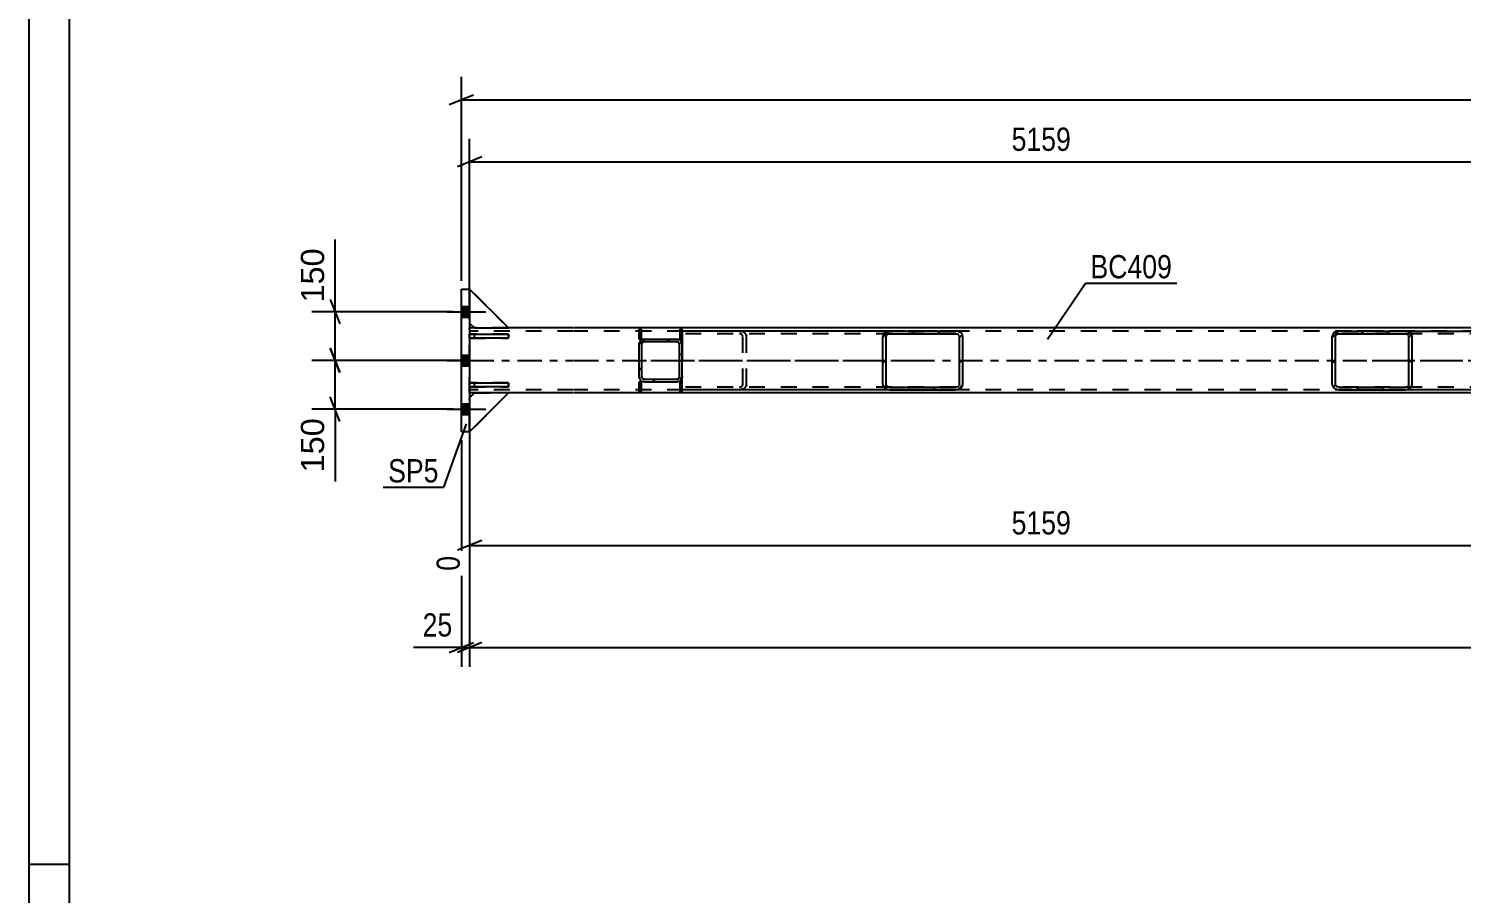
# Model space of a CAD drawing. Header units: millimetres. Extents: x -54 to 787, y -426 to 168.
# Drawn here: x -54.3 to 122.2, y -280.5 to -174 of the extents above; entities that cross this region are included whole.
import ezdxf

# ---------------------------------------------------------------- set-up
doc = ezdxf.new("R2010")
doc.units = ezdxf.units.MM
doc.linetypes.add('DXK_LINE_DOT2', pattern=[3.9198, 1.9599, -1.9599])
doc.linetypes.add('DXK_LINE_DOT3', pattern=[5.9187, 2.979, -0.9799, 0.9799, -0.9799])
doc.styles.add('Arial', font='ARIAL.TTF', dxfattribs={"height": 0.2})
doc.styles.add('Arial Narrow', font='ARIALN.TTF', dxfattribs={"height": 0.2})

# ---------------------------------------------------------------- blocks, each defined once
blk = doc.blocks.new('Unknown-761549023-1135')
at = {"color": 5, "linetype": 'Continuous'}
for p, q in [((-54.33, 168.03), (-54.33, -425.97)), ((-49.33, 163.03), (-49.33, -420.97)), ((-49.33, -276.97), (-54.33, -276.97))]:
    blk.add_line(p, q, dxfattribs=at)
blk = doc.blocks.new('Part-761549023-2852 - 2746')
at = {"linetype": 'Continuous'}
h = blk.add_hatch(dxfattribs=at)
h.set_pattern_fill('', scale=0.7, style=0, pattern_type=0)
h.set_pattern_definition([(45, (60.2539, -218.4402), (-1.57154, 1.57154), [])])
h.paths.add_polyline_path([(59.92, -218.49), (60.25, -218.44), (60.54, -218.3), (60.73, -218.09), (60.8, -217.85), (60.8, -211.93), (60.73, -211.68), (60.54, -211.48), (60.25, -211.34), (59.92, -211.29), (51.79, -211.29), (51.45, -211.34), (51.17, -211.48), (50.98, -211.68), (50.91, -211.93), (50.91, -217.85), (50.98, -218.09), (51.17, -218.3), (51.45, -218.44), (51.79, -218.49)])
h.paths.add_polyline_path([(51.62, -218.14), (51.48, -218.08), (51.39, -217.97), (51.35, -217.85), (51.35, -211.93), (51.39, -211.81), (51.48, -211.7), (51.62, -211.63), (51.79, -211.61), (59.92, -211.61), (60.09, -211.63), (60.23, -211.7), (60.32, -211.81), (60.36, -211.93), (60.36, -217.85), (60.32, -217.97), (60.23, -218.08), (60.09, -218.14), (59.92, -218.17), (51.79, -218.17)])
at = {"color": 2, "linetype": 'Continuous'}
for p, q in [((51.79, -211.29), (26.18, -211.29)), ((50.98, -211.68), (50.91, -211.93)), ((51.35, -211.93), (51.39, -211.81)), ((51.79, -211.29), (51.45, -211.34)), ((51.62, -211.63), (51.79, -211.61)), ((51.79, -211.29), (59.92, -211.29)), ((51.79, -211.61), (59.92, -211.61)), ((60.25, -211.34), (59.92, -211.29)), ((59.92, -211.61), (60.09, -211.63)), ((60.32, -211.81), (60.36, -211.93)), ((60.8, -211.93), (60.73, -211.68)), ((26.18, -212.25), (26.18, -212.89)), ((50.91, -217.85), (50.91, -211.93)), ((51.35, -217.85), (51.35, -211.93)), ((60.36, -217.85), (60.36, -211.93)), ((60.8, -217.85), (60.8, -211.93)), ((26.18, -217.53), (26.18, -216.89)), ((51.79, -218.49), (26.18, -218.49)), ((50.91, -217.85), (50.98, -218.09)), ((51.39, -217.97), (51.35, -217.85)), ((51.45, -218.44), (51.79, -218.49)), ((51.79, -218.17), (51.62, -218.14)), ((51.79, -218.17), (59.92, -218.17)), ((51.79, -218.49), (59.92, -218.49)), ((60.09, -218.14), (59.92, -218.17)), ((59.92, -218.49), (60.25, -218.44)), ((60.36, -217.85), (60.32, -217.97)), ((60.73, -218.09), (60.8, -217.85))]:
    blk.add_line(p, q, dxfattribs=at)
at = {"color": 7, "linetype": 'DXK_LINE_DOT2'}
for p, q in [((26.18, -211.29), (26.18, -212.25)), ((59.92, -211.61), (26.18, -211.61)), ((33.25, -211.29), (33.58, -211.34)), ((33.41, -211.63), (33.25, -211.61)), ((33.69, -211.93), (33.65, -211.81)), ((34.06, -211.68), (34.12, -211.93)), ((59.92, -211.29), (51.79, -211.29)), ((26.18, -212.89), (26.18, -216.89)), ((33.69, -217.85), (33.69, -211.93)), ((34.12, -217.85), (34.12, -211.93)), ((26.18, -217.85), (26.18, -217.53)), ((26.18, -218.49), (26.18, -217.85)), ((59.92, -218.17), (26.18, -218.17)), ((33.25, -218.17), (33.41, -218.14)), ((33.58, -218.44), (33.25, -218.49)), ((33.65, -217.97), (33.69, -217.85)), ((34.12, -217.85), (34.06, -218.09)), ((59.92, -218.49), (51.79, -218.49))]:
    blk.add_line(p, q, dxfattribs=at)
at = {"color": 7, "linetype": 'DXK_LINE_DOT3'}
blk.add_line((22.33, -214.89), (55.85, -214.89), dxfattribs=at)
at = {"color": 7, "linetype": 'DXK_LINE_DOT2'}
for centre, radius, start, end in [((33.31, -212.02), 0.401, 32.4105, 75.4453), ((33.38, -212.11), 0.802, 32.4105, 75.4453), ((33.31, -217.76), 0.401, 284.5547, 327.5895), ((33.38, -217.66), 0.802, 284.5547, 327.5895)]:
    blk.add_arc(centre, radius, start, end, dxfattribs=at)
at = {"color": 2, "linetype": 'Continuous'}
for centre, radius, start, end in [((51.66, -212.11), 0.802, 104.5547, 147.5895), ((51.72, -212.02), 0.401, 104.5547, 147.5895), ((59.99, -212.02), 0.401, 32.4105, 75.4453), ((60.05, -212.11), 0.802, 32.4105, 75.4453), ((51.66, -217.66), 0.802, 212.4105, 255.4453), ((51.72, -217.76), 0.401, 212.4105, 255.4453), ((59.99, -217.76), 0.401, 284.5547, 327.5895), ((60.05, -217.66), 0.802, 284.5547, 327.5895)]:
    blk.add_arc(centre, radius, start, end, dxfattribs=at)
blk = doc.blocks.new('Part-761549023-2899 - 2746')
at = {"color": 2, "linetype": 'Continuous'}
for p, q in [((4.8, -210.89), (0, -206.09)), ((0, -210.29), (0.6, -210.89)), ((0.6, -210.89), (4.8, -210.89))]:
    blk.add_line(p, q, dxfattribs=at)
at = {"color": 7, "linetype": 'DXK_LINE_DOT2'}
blk.add_line((0, -206.09), (0, -210.29), dxfattribs=at)
blk = doc.blocks.new('Part-761549023-2764 - 2746')
at = {"color": 2, "linetype": 'Continuous'}
for p, q in [((26.18, -211.05), (25.94, -211.05)), ((25.94, -212.25), (25.94, -211.05)), ((25.94, -212.25), (25.94, -211.05)), ((26.18, -212.25), (26.18, -211.05)), ((26.18, -212.25), (25.94, -212.25))]:
    blk.add_line(p, q, dxfattribs=at)
at = {"color": 7, "linetype": 'DXK_LINE_DOT2'}
for p, q in [((25.94, -211.05), (25.94, -211.05)), ((26.18, -212.25), (26.18, -211.05)), ((25.94, -212.25), (25.94, -212.25))]:
    blk.add_line(p, q, dxfattribs=at)
blk = doc.blocks.new('Part-761549023-2757 - 2746')
at = {"color": 2, "linetype": 'Continuous'}
for p, q in [((20.9, -217.53), (20.9, -217.53)), ((20.9, -217.53), (20.9, -218.73)), ((20.9, -217.53), (21.14, -217.53)), ((21.14, -218.73), (20.9, -218.73)), ((21.14, -217.53), (21.14, -217.53)), ((21.14, -217.53), (21.14, -218.73)), ((21.14, -218.73), (21.14, -218.73))]:
    blk.add_line(p, q, dxfattribs=at)
at = {"color": 7, "linetype": 'DXK_LINE_DOT2'}
for p, q in [((20.9, -218.73), (20.9, -217.53)), ((21.14, -217.53), (21.14, -218.73))]:
    blk.add_line(p, q, dxfattribs=at)
blk = doc.blocks.new('Part-761549023-2760 - 2746')
at = {"color": 2, "linetype": 'Continuous'}
for p, q in [((20.9, -211.05), (20.9, -211.05)), ((20.9, -211.05), (21.14, -211.05)), ((20.9, -212.25), (20.9, -211.05)), ((21.14, -211.05), (21.14, -211.05)), ((21.14, -212.25), (21.14, -211.05)), ((20.9, -212.25), (21.14, -212.25)), ((21.14, -212.25), (21.14, -212.25))]:
    blk.add_line(p, q, dxfattribs=at)
at = {"color": 7, "linetype": 'DXK_LINE_DOT2'}
for p, q in [((20.9, -212.25), (20.9, -211.05)), ((21.14, -211.05), (21.14, -212.25)), ((21.14, -212.25), (21.14, -212.25))]:
    blk.add_line(p, q, dxfattribs=at)
blk = doc.blocks.new('Part-761549023-2761 - 2746')
at = {"color": 2, "linetype": 'Continuous'}
for p, q in [((25.94, -218.73), (25.94, -217.53)), ((26.18, -217.53), (25.94, -217.53)), ((25.94, -218.73), (25.94, -217.53)), ((26.18, -218.73), (25.94, -218.73)), ((26.18, -218.73), (26.18, -217.53))]:
    blk.add_line(p, q, dxfattribs=at)
at = {"color": 7, "linetype": 'DXK_LINE_DOT2'}
for p, q in [((25.94, -217.53), (25.94, -217.53)), ((25.94, -218.73), (25.94, -218.73)), ((26.18, -218.73), (26.18, -217.53))]:
    blk.add_line(p, q, dxfattribs=at)
blk = doc.blocks.new('Part-761549023-2882 - 2746')
at = {"color": 7, "linetype": 'DXK_LINE_DOT2'}
for p, q in [((4.8, -217.65), (0, -217.65)), ((0, -217.65), (0, -218.13)), ((0, -218.13), (4.8, -218.13)), ((0.6, -218.13), (0.6, -217.65)), ((4.8, -218.13), (4.8, -217.65))]:
    blk.add_line(p, q, dxfattribs=at)
blk = doc.blocks.new('Part-761549023-2777 - 2746')
at = {"color": 2, "linetype": 'Continuous'}
for p, q in [((0.6, -210.89), (0, -210.89)), ((12.8, -210.89), (4.8, -210.89)), ((597.74, -210.89), (12.9, -210.89)), ((0.6, -218.89), (0, -218.89)), ((12.8, -218.89), (4.8, -218.89)), ((597.74, -218.89), (12.9, -218.89))]:
    blk.add_line(p, q, dxfattribs=at)
at = {"color": 7, "linetype": 'DXK_LINE_DOT2'}
for p, q in [((0, -218.89), (0, -210.89)), ((12.8, -211.29), (0, -211.29)), ((4.8, -210.89), (0.6, -210.89)), ((602.54, -211.29), (12.9, -211.29)), ((12.8, -218.49), (0, -218.49)), ((4.8, -218.89), (0.6, -218.89)), ((602.54, -218.49), (12.9, -218.49))]:
    blk.add_line(p, q, dxfattribs=at)
at = {"color": 7, "linetype": 'DXK_LINE_DOT3'}
for p, q in [((0, -214.89), (12.8, -214.89)), ((12.9, -214.89), (602.54, -214.89))]:
    blk.add_line(p, q, dxfattribs=at)
blk = doc.blocks.new('Part-761549023-2902 - 2746')
at = {"color": 7, "linetype": 'DXK_LINE_DOT2'}
for p, q in [((4.8, -210.89), (0, -206.09)), ((0, -206.09), (0, -210.29)), ((0, -210.29), (0.6, -210.89)), ((0.6, -210.89), (4.8, -210.89))]:
    blk.add_line(p, q, dxfattribs=at)
blk = doc.blocks.new('Part-761549023-2879 - 2746')
at = {"color": 2, "linetype": 'Continuous'}
for p, q in [((-1, -206.09), (0, -206.09)), ((-1, -223.69), (-1, -206.09)), ((0, -206.09), (0, -223.69)), ((0, -223.69), (-1, -223.69))]:
    blk.add_line(p, q, dxfattribs=at)
blk = doc.blocks.new('Bolt-761549023-2811 - 2746')
at = {"linetype": 'Continuous'}
for points in [[(0, -209.55), (0, -208.23), (-1, -208.23), (-1, -209.55)], [(0, -209.55), (0, -208.23), (-1, -208.23), (-1, -209.55)], [(0, -209.55), (0, -208.23), (-1, -208.23), (-1, -209.55)], [(0, -209.55), (0, -208.23), (-1, -208.23), (-1, -209.55)], [(0, -215.55), (0, -214.23), (-1, -214.23), (-1, -215.55)], [(0, -215.55), (0, -214.23), (-1, -214.23), (-1, -215.55)], [(0, -221.55), (0, -220.23), (-1, -220.23), (-1, -221.55)], [(0, -221.55), (0, -220.23), (-1, -220.23), (-1, -221.55)], [(0, -221.55), (0, -220.23), (-1, -220.23), (-1, -221.55)], [(0, -221.55), (0, -220.23), (-1, -220.23), (-1, -221.55)]]:
    blk.add_hatch(color=1, dxfattribs=at).paths.add_polyline_path(points)
at = {"color": 1, "linetype": 'Continuous'}
for p, q in [((-1, -208.23), (0, -208.23)), ((-1, -208.23), (0, -208.23)), ((-1, -208.23), (0, -208.23)), ((-1, -208.23), (0, -208.23)), ((-2.76, -208.89), (2, -208.89)), ((-2.76, -208.89), (2, -208.89)), ((-2.76, -208.89), (2, -208.89)), ((-2.76, -208.89), (2, -208.89)), ((-1, -209.55), (0, -209.55)), ((-1, -209.55), (0, -209.55)), ((-1, -209.55), (0, -209.55)), ((-1, -209.55), (0, -209.55)), ((-2.76, -214.89), (2, -214.89)), ((-2.76, -214.89), (2, -214.89)), ((-1, -214.23), (0, -214.23)), ((-1, -214.23), (0, -214.23)), ((-1, -215.55), (0, -215.55)), ((-1, -215.55), (0, -215.55)), ((-1, -220.23), (0, -220.23)), ((-1, -220.23), (0, -220.23)), ((-1, -220.23), (0, -220.23)), ((-1, -220.23), (0, -220.23)), ((-2.76, -220.89), (2, -220.89)), ((-2.76, -220.89), (2, -220.89)), ((-2.76, -220.89), (2, -220.89)), ((-2.76, -220.89), (2, -220.89)), ((-1, -221.55), (0, -221.55)), ((-1, -221.55), (0, -221.55)), ((-1, -221.55), (0, -221.55)), ((-1, -221.55), (0, -221.55))]:
    blk.add_line(p, q, dxfattribs=at)
blk = doc.blocks.new('Part-761549023-2881 - 2746')
at = {"color": 7, "linetype": 'DXK_LINE_DOT2'}
for p, q in [((4.8, -211.65), (0, -211.65)), ((0, -211.65), (0, -212.13)), ((0.6, -212.13), (0.6, -211.65)), ((4.8, -212.13), (4.8, -211.65)), ((0, -212.13), (4.8, -212.13))]:
    blk.add_line(p, q, dxfattribs=at)
blk = doc.blocks.new('Part-761549023-2883 - 2746')
at = {"color": 2, "linetype": 'Continuous'}
for p, q in [((0, -211.65), (4.8, -211.65)), ((0, -212.13), (0, -211.65)), ((4.8, -211.65), (4.8, -212.13)), ((4.8, -212.13), (0, -212.13))]:
    blk.add_line(p, q, dxfattribs=at)
at = {"color": 7, "linetype": 'DXK_LINE_DOT2'}
blk.add_line((0.6, -212.13), (0.6, -211.65), dxfattribs=at)
blk = doc.blocks.new('Part-761549023-2884 - 2746')
at = {"color": 2, "linetype": 'Continuous'}
for p, q in [((0, -217.65), (4.8, -217.65)), ((0, -218.13), (0, -217.65)), ((4.8, -218.13), (0, -218.13)), ((4.8, -217.65), (4.8, -218.13))]:
    blk.add_line(p, q, dxfattribs=at)
at = {"color": 7, "linetype": 'DXK_LINE_DOT2'}
blk.add_line((0.6, -218.13), (0.6, -217.65), dxfattribs=at)
blk = doc.blocks.new('Part-761549023-2853 - 2746')
at = {"linetype": 'Continuous'}
h = blk.add_hatch(dxfattribs=at)
h.set_pattern_fill('', scale=0.7, style=0, pattern_type=0)
h.set_pattern_definition([(45, (25.785, -217.4802), (-1.57154, 1.57154), [])])
h.paths.add_polyline_path([(25.54, -217.53), (25.79, -217.48), (25.99, -217.34), (26.13, -217.13), (26.18, -216.89), (26.18, -212.89), (26.13, -212.64), (25.99, -212.44), (25.79, -212.3), (25.54, -212.25), (21.54, -212.25), (21.3, -212.3), (21.09, -212.44), (20.95, -212.64), (20.9, -212.89), (20.9, -216.89), (20.95, -217.13), (21.09, -217.34), (21.3, -217.48), (21.54, -217.53)])
h.paths.add_polyline_path([(21.42, -217.18), (21.31, -217.12), (21.24, -217.01), (21.22, -216.89), (21.22, -212.89), (21.24, -212.77), (21.31, -212.66), (21.42, -212.59), (21.54, -212.57), (25.54, -212.57), (25.66, -212.59), (25.77, -212.66), (25.84, -212.77), (25.86, -212.89), (25.86, -216.89), (25.84, -217.01), (25.77, -217.12), (25.66, -217.18), (25.54, -217.21), (21.54, -217.21)])
at = {"color": 7, "linetype": 'DXK_LINE_DOT2'}
for p, q in [((20.9, -212.89), (20.95, -212.64)), ((20.9, -216.89), (20.9, -212.89)), ((21.24, -212.77), (21.22, -212.89)), ((21.22, -216.89), (21.22, -212.89)), ((21.3, -212.3), (21.54, -212.25)), ((21.54, -212.57), (21.42, -212.59)), ((21.54, -212.25), (25.54, -212.25)), ((21.54, -212.57), (25.54, -212.57)), ((25.54, -212.25), (25.79, -212.3)), ((25.66, -212.59), (25.54, -212.57)), ((25.86, -212.89), (25.84, -212.77)), ((25.86, -216.89), (25.86, -212.89)), ((26.13, -212.64), (26.18, -212.89)), ((26.18, -216.89), (26.18, -212.89)), ((20.95, -217.13), (20.9, -216.89)), ((21.22, -216.89), (21.24, -217.01)), ((25.84, -217.01), (25.86, -216.89)), ((26.18, -216.89), (26.13, -217.13)), ((21.54, -217.53), (21.3, -217.48)), ((21.42, -217.18), (21.54, -217.21)), ((21.54, -217.21), (25.54, -217.21)), ((21.54, -217.53), (25.54, -217.53)), ((25.54, -217.21), (25.66, -217.18)), ((25.79, -217.48), (25.54, -217.53))]:
    blk.add_line(p, q, dxfattribs=at)
at = {"color": 2, "linetype": 'Continuous'}
for p, q in [((20.95, -212.64), (20.9, -212.89)), ((20.9, -216.89), (20.9, -212.89)), ((21.22, -212.89), (21.24, -212.77)), ((21.22, -216.89), (21.22, -212.89)), ((21.54, -212.25), (21.3, -212.3)), ((21.42, -212.59), (21.54, -212.57)), ((21.54, -212.25), (25.54, -212.25)), ((21.54, -212.57), (25.54, -212.57)), ((25.79, -212.3), (25.54, -212.25)), ((25.54, -212.57), (25.66, -212.59)), ((25.84, -212.77), (25.86, -212.89)), ((25.86, -216.89), (25.86, -212.89)), ((26.18, -212.89), (26.13, -212.64)), ((26.18, -216.89), (26.18, -212.89)), ((20.9, -216.89), (20.95, -217.13)), ((21.24, -217.01), (21.22, -216.89)), ((25.86, -216.89), (25.84, -217.01)), ((26.13, -217.13), (26.18, -216.89)), ((21.3, -217.48), (21.54, -217.53)), ((21.54, -217.21), (21.42, -217.18)), ((21.54, -217.21), (25.54, -217.21)), ((21.54, -217.53), (25.54, -217.53)), ((25.66, -217.18), (25.54, -217.21)), ((25.54, -217.53), (25.79, -217.48))]:
    blk.add_line(p, q, dxfattribs=at)
at = {"color": 7, "linetype": 'DXK_LINE_DOT2'}
for centre, radius, start, end in [((21.54, -212.89), 0.64, 112.5, 157.5), ((21.54, -212.89), 0.32, 112.5, 157.5), ((25.54, -212.89), 0.32, 22.5, 67.5), ((25.54, -212.89), 0.64, 22.5, 67.5), ((21.54, -216.89), 0.64, 202.5, 247.5), ((21.54, -216.89), 0.32, 202.5, 247.5), ((25.54, -216.89), 0.32, 292.5, 337.5), ((25.54, -216.89), 0.64, 292.5, 337.5)]:
    blk.add_arc(centre, radius, start, end, dxfattribs=at)
at = {"color": 2, "linetype": 'Continuous'}
for centre, radius, start, end in [((21.54, -212.89), 0.64, 112.5, 157.5), ((21.54, -212.89), 0.32, 112.5, 157.5), ((25.54, -212.89), 0.32, 22.5, 67.5), ((25.54, -212.89), 0.64, 22.5, 67.5), ((21.54, -216.89), 0.64, 202.5, 247.5), ((21.54, -216.89), 0.32, 202.5, 247.5), ((25.54, -216.89), 0.32, 292.5, 337.5), ((25.54, -216.89), 0.64, 292.5, 337.5)]:
    blk.add_arc(centre, radius, start, end, dxfattribs=at)
blk = doc.blocks.new('Part-761549023-2871 - 2746')
at = {"linetype": 'Continuous'}
h = blk.add_hatch(dxfattribs=at)
h.set_pattern_fill('', scale=0.7, style=0, pattern_type=0)
h.set_pattern_definition([(45, (115.6257, -218.4402), (-1.57154, 1.57154), [])])
h.paths.add_polyline_path([(115.29, -218.49), (115.63, -218.44), (115.91, -218.3), (116.1, -218.09), (116.17, -217.85), (116.17, -211.93), (116.1, -211.68), (115.91, -211.48), (115.63, -211.34), (115.29, -211.29), (107.16, -211.29), (106.83, -211.34), (106.54, -211.48), (106.35, -211.68), (106.28, -211.93), (106.28, -217.85), (106.35, -218.09), (106.54, -218.3), (106.83, -218.44), (107.16, -218.49)])
h.paths.add_polyline_path([(106.99, -218.14), (106.85, -218.08), (106.76, -217.97), (106.72, -217.85), (106.72, -211.93), (106.76, -211.81), (106.85, -211.7), (106.99, -211.63), (107.16, -211.61), (115.29, -211.61), (115.46, -211.63), (115.6, -211.7), (115.7, -211.81), (115.73, -211.93), (115.73, -217.85), (115.7, -217.97), (115.6, -218.08), (115.46, -218.14), (115.29, -218.17), (107.16, -218.17)])
at = {"color": 2, "linetype": 'Continuous'}
for p, q in [((106.35, -211.68), (106.28, -211.93)), ((106.72, -211.93), (106.76, -211.81)), ((107.16, -211.29), (106.83, -211.34)), ((106.99, -211.63), (107.16, -211.61)), ((107.16, -211.29), (115.29, -211.29)), ((107.16, -211.61), (115.29, -211.61)), ((115.29, -211.29), (140.9, -211.29)), ((115.63, -211.34), (115.29, -211.29)), ((115.29, -211.61), (115.46, -211.63)), ((115.7, -211.81), (115.73, -211.93)), ((116.17, -211.93), (116.1, -211.68)), ((106.28, -217.85), (106.28, -211.93)), ((106.72, -217.85), (106.72, -211.93)), ((115.73, -217.85), (115.73, -211.93)), ((116.17, -217.85), (116.17, -211.93)), ((140.9, -212.25), (140.9, -212.89)), ((140.9, -217.53), (140.9, -216.89)), ((106.28, -217.85), (106.35, -218.09)), ((106.76, -217.97), (106.72, -217.85)), ((106.83, -218.44), (107.16, -218.49)), ((107.16, -218.17), (106.99, -218.14)), ((107.16, -218.17), (115.29, -218.17)), ((107.16, -218.49), (115.29, -218.49)), ((115.46, -218.14), (115.29, -218.17)), ((115.29, -218.49), (115.63, -218.44)), ((140.9, -218.49), (115.29, -218.49)), ((115.73, -217.85), (115.7, -217.97)), ((116.1, -218.09), (116.17, -217.85))]:
    blk.add_line(p, q, dxfattribs=at)
at = {"color": 7, "linetype": 'DXK_LINE_DOT2'}
for p, q in [((115.29, -211.29), (107.16, -211.29)), ((140.9, -211.61), (107.16, -211.61)), ((132.96, -211.93), (133.02, -211.68)), ((133.43, -211.81), (133.4, -211.93)), ((133.5, -211.34), (133.83, -211.29)), ((133.83, -211.61), (133.67, -211.63)), ((140.9, -211.29), (140.9, -212.25)), ((132.96, -217.85), (132.96, -211.93)), ((133.4, -217.85), (133.4, -211.93)), ((140.9, -216.89), (140.9, -212.89)), ((140.9, -218.17), (107.16, -218.17)), ((115.29, -218.49), (107.16, -218.49)), ((133.02, -218.09), (132.96, -217.85)), ((133.4, -217.85), (133.43, -217.97)), ((133.83, -218.49), (133.5, -218.44)), ((133.67, -218.14), (133.83, -218.17)), ((140.9, -217.85), (140.9, -217.53)), ((140.9, -218.49), (140.9, -217.85))]:
    blk.add_line(p, q, dxfattribs=at)
at = {"color": 7, "linetype": 'DXK_LINE_DOT3'}
blk.add_line((111.23, -214.89), (144.75, -214.89), dxfattribs=at)
at = {"color": 2, "linetype": 'Continuous'}
for centre, radius, start, end in [((107.03, -212.11), 0.802, 104.5547, 147.5895), ((107.1, -212.02), 0.401, 104.5547, 147.5895), ((115.36, -212.02), 0.401, 32.4105, 75.4453), ((115.42, -212.11), 0.802, 32.4105, 75.4453), ((107.03, -217.66), 0.802, 212.4105, 255.4453), ((107.1, -217.76), 0.401, 212.4105, 255.4453), ((115.36, -217.76), 0.401, 284.5547, 327.5895), ((115.42, -217.66), 0.802, 284.5547, 327.5895)]:
    blk.add_arc(centre, radius, start, end, dxfattribs=at)
at = {"color": 7, "linetype": 'DXK_LINE_DOT2'}
for centre, radius, start, end in [((133.7, -212.11), 0.802, 104.5547, 147.5895), ((133.77, -212.02), 0.401, 104.5547, 147.5895), ((133.7, -217.66), 0.802, 212.4105, 255.4453), ((133.77, -217.76), 0.401, 212.4105, 255.4453)]:
    blk.add_arc(centre, radius, start, end, dxfattribs=at)
blk = doc.blocks.new('Part-761549023-2887 - 2746')
at = {"color": 7, "linetype": 'DXK_LINE_DOT2'}
for p, q in [((0, -219.49), (0.6, -218.89)), ((4.8, -218.89), (0, -223.69)), ((0.6, -218.89), (4.8, -218.89)), ((0, -223.69), (0, -219.49))]:
    blk.add_line(p, q, dxfattribs=at)
blk = doc.blocks.new('Part-761549023-2890 - 2746')
at = {"color": 2, "linetype": 'Continuous'}
for p, q in [((0, -219.49), (0.6, -218.89)), ((4.8, -218.89), (0, -223.69)), ((4.8, -218.89), (0.6, -218.89))]:
    blk.add_line(p, q, dxfattribs=at)
at = {"color": 7, "linetype": 'DXK_LINE_DOT2'}
blk.add_line((0, -223.69), (0, -219.49), dxfattribs=at)
blk = doc.blocks.new('Part-761549023-2893 - 2746')
at = {"color": 7, "linetype": 'DXK_LINE_DOT2'}
for p, q in [((0, -219.49), (0.6, -218.89)), ((4.8, -218.89), (0, -223.69)), ((0.6, -218.89), (4.8, -218.89)), ((0, -223.69), (0, -219.49))]:
    blk.add_line(p, q, dxfattribs=at)
blk = doc.blocks.new('Part-761549023-2896 - 2746')
at = {"color": 7, "linetype": 'DXK_LINE_DOT2'}
for p, q in [((4.8, -210.89), (0, -206.09)), ((0, -206.09), (0, -210.29)), ((0, -210.29), (0.6, -210.89)), ((0.6, -210.89), (4.8, -210.89))]:
    blk.add_line(p, q, dxfattribs=at)
blk = doc.blocks.new('StraightDimension-761549023-14018 - 2746')
at = {"color": 7, "linetype": 'Continuous'}
for p, q in [((-17.17, -213.39), (-15.97, -216.39)), ((-1, -214.89), (-19.42, -214.89)), ((-16.57, -220.89), (-16.57, -214.89)), ((-15.97, -222.39), (-17.17, -219.39)), ((-2, -220.89), (-19.42, -220.89))]:
    blk.add_line(p, q, dxfattribs=at)
at = {"color": 0}
blk.add_wipeout([(-17.32, -221.41), (-21.52, -221.41), (-21.52, -229.28), (-17.32, -229.28)], dxfattribs=at)
at = {"color": 7, "linetype": 'Continuous'}
blk.add_line((-16.57, -220.89), (-16.57, -229.81), dxfattribs=at)
blk.add_line((-16.57, -220.89), (-16.57, -229.81), dxfattribs=at)
at = {"color": 3, "style": 'Arial'}
blk.add_text('150', height=2.865, rotation=90.0002, dxfattribs=at).set_placement((-17.92, -228.68))
blk = doc.blocks.new('StraightDimension-761549023-12779 - 2746')
at = {"color": 7, "linetype": 'Continuous'}
for p, q in [((0, -224.69), (0, -252.65)), ((1.5, -249.65), (-1.5, -250.85)), ((0, -250.25), (602.54, -250.25))]:
    blk.add_line(p, q, dxfattribs=at)
blk = doc.blocks.new('StraightDimension-761549023-12780 - 2746')
at = {"color": 7, "linetype": 'Continuous'}
for p, q in [((-1, -224.69), (-1, -252.65)), ((0, -224.69), (0, -252.65)), ((-2.5, -250.85), (0.5, -249.65)), ((1.5, -249.65), (-1.5, -250.85)), ((-1, -250.25), (0, -250.25))]:
    blk.add_line(p, q, dxfattribs=at)
at = {"color": 0}
blk.add_wipeout([(-1.52, -249.5), (-1.52, -245.3), (-6.38, -245.3), (-6.38, -249.5)], dxfattribs=at)
at = {"color": 7, "linetype": 'Continuous'}
blk.add_line((-1, -250.25), (-6.91, -250.25), dxfattribs=at)
blk.add_line((-1, -250.25), (-6.91, -250.25), dxfattribs=at)
at = {"color": 3, "style": 'Arial Narrow'}
blk.add_text('25', height=2.863, dxfattribs=at).set_placement((-5.78, -248.9))
blk = doc.blocks.new('StraightDimension-761549023-12845 - 2746')
at = {"color": 7, "linetype": 'Continuous'}
for p, q in [((-1, -205.09), (-1, -179.94)), ((0.5, -182.19), (-2.5, -183.39)), ((-1, -182.79), (603.54, -182.79))]:
    blk.add_line(p, q, dxfattribs=at)
blk = doc.blocks.new('StraightDimension-761549023-12949 - 2746')
at = {"color": 7, "linetype": 'Continuous'}
for p, q in [((0, -209.89), (0, -187.57)), ((140.91, -203.26), (140.91, -187.57)), ((1.5, -189.82), (-1.5, -191.02)), ((0, -190.42), (140.91, -190.42)), ((139.41, -191.02), (142.41, -189.82))]:
    blk.add_line(p, q, dxfattribs=at)
at = {"color": 0}
blk.add_wipeout([(74.71, -189.67), (74.71, -185.47), (66.2, -185.47), (66.2, -189.67)], dxfattribs=at)
at = {"color": 3, "style": 'Arial Narrow'}
blk.add_text('5159', height=2.863, dxfattribs=at).set_placement((66.8, -189.07))
blk = doc.blocks.new('StraightDimension-761549023-14017 - 2746')
at = {"color": 7, "linetype": 'Continuous'}
for p, q in [((-17.17, -207.39), (-15.97, -210.39)), ((-2, -208.89), (-19.42, -208.89)), ((-16.57, -214.89), (-16.57, -208.89)), ((-15.97, -216.39), (-17.17, -213.39)), ((-1, -214.89), (-19.42, -214.89))]:
    blk.add_line(p, q, dxfattribs=at)
at = {"color": 0}
blk.add_wipeout([(-17.32, -200.49), (-21.52, -200.49), (-21.52, -208.36), (-17.32, -208.36)], dxfattribs=at)
at = {"color": 7, "linetype": 'Continuous'}
blk.add_line((-16.57, -208.89), (-16.57, -199.97), dxfattribs=at)
blk.add_line((-16.57, -208.89), (-16.57, -199.97), dxfattribs=at)
at = {"color": 3, "style": 'Arial'}
blk.add_text('150', height=2.865, rotation=90.0002, dxfattribs=at).set_placement((-17.92, -207.76))
blk = doc.blocks.new('StraightDimension-761549023-14334 - 2746')
at = {"color": 7, "linetype": 'Continuous'}
for p, q in [((0, -219.89), (0, -240.8)), ((140.91, -223.96), (140.91, -246.28)), ((1.5, -237.07), (-1.5, -238.27)), ((0, -237.67), (140.91, -237.67)), ((139.41, -238.27), (142.41, -237.07))]:
    blk.add_line(p, q, dxfattribs=at)
at = {"color": 0}
blk.add_wipeout([(74.71, -236.92), (74.71, -232.72), (66.2, -232.72), (66.2, -236.92)], dxfattribs=at)
at = {"color": 0, "linetype": 'Continuous'}
for points in [[(-0.6, -238.37), (-4.8, -238.37), (-4.8, -241.4), (-0.6, -241.4)], [(140.31, -238.37), (136.11, -238.37), (136.11, -246.88), (140.31, -246.88)]]:
    blk.add_wipeout(points, dxfattribs=at)
at = {"color": 3, "style": 'Arial Narrow'}
blk.add_text('5159', height=2.863, dxfattribs=at).set_placement((66.8, -236.32))
at = {"color": 3, "linetype": 'Continuous', "style": 'Arial Narrow'}
for s, height, p in [('0', 2.86, (-1.2, -240.8)), ('5159', 2.863, (139.71, -246.28))]:
    blk.add_text(s, height=height, rotation=90.0002, dxfattribs=at).set_placement(p)
blk = doc.blocks.new('Mark-761549023-2875 - 2746')
at = {"color": 0}
blk.add_wipeout([(-3.82, -229.91), (-3.82, -226.91), (-10.03, -226.91), (-10.03, -229.91)], dxfattribs=at)
blk.add_wipeout([(-3.82, -229.91), (-3.82, -226.91), (-10.03, -226.91), (-10.03, -229.91)], dxfattribs=at)
at = {"color": 30, "linetype": 'Continuous'}
for p in [(-0.43, -222.7), (-10.63, -230.51)]:
    blk.add_line(p, (-3.22, -230.51), dxfattribs=at)
at = {"color": 3, "style": 'Arial Narrow'}
blk.add_text('SP5', height=2.863, dxfattribs=at).set_placement((-10.03, -229.91))
blk = doc.blocks.new('Mark-761549023-2773 - 2746')
at = {"color": 0}
blk.add_wipeout([(86.57, -204.77), (86.57, -201.77), (76.52, -201.77), (76.52, -204.77)], dxfattribs=at)
blk.add_wipeout([(86.57, -204.77), (86.57, -201.77), (76.52, -201.77), (76.52, -204.77)], dxfattribs=at)
at = {"color": 30, "linetype": 'Continuous'}
for p, q in [((71.2, -212.27), (75.92, -205.37)), ((75.92, -205.37), (87.17, -205.37))]:
    blk.add_line(p, q, dxfattribs=at)
at = {"color": 3, "style": 'Arial Narrow'}
blk.add_text('BC409', height=2.863, dxfattribs=at).set_placement((76.52, -204.77))

msp = doc.modelspace()

# ---------------------------------------------------------------- block references
for name in ['Unknown-761549023-1135', 'Part-761549023-2879 - 2746', 'Part-761549023-2899 - 2746', 'Part-761549023-2902 - 2746', 'Part-761549023-2896 - 2746', 'Bolt-761549023-2811 - 2746', 'Part-761549023-2777 - 2746', 'Part-761549023-2881 - 2746', 'Part-761549023-2883 - 2746', 'Part-761549023-2760 - 2746', 'Part-761549023-2852 - 2746', 'Part-761549023-2764 - 2746', 'Part-761549023-2871 - 2746', 'Part-761549023-2853 - 2746', 'Part-761549023-2882 - 2746', 'Part-761549023-2884 - 2746', 'Part-761549023-2887 - 2746', 'Part-761549023-2890 - 2746', 'Part-761549023-2893 - 2746', 'Part-761549023-2757 - 2746', 'Part-761549023-2761 - 2746']:
    msp.add_blockref(name, (0, 0))

# ---------------------------------------------------------------- next in the draw order: block references
for name in ['StraightDimension-761549023-12845 - 2746', 'StraightDimension-761549023-14018 - 2746']:
    msp.add_blockref(name, (0, 0))

# ---------------------------------------------------------------- next in the draw order: block references
for name in ['StraightDimension-761549023-12949 - 2746', 'StraightDimension-761549023-12779 - 2746']:
    msp.add_blockref(name, (0, 0))

# ---------------------------------------------------------------- next in the draw order: block references
for name in ['StraightDimension-761549023-14017 - 2746', 'Mark-761549023-2773 - 2746', 'StraightDimension-761549023-12780 - 2746']:
    msp.add_blockref(name, (0, 0))

# ---------------------------------------------------------------- next in the draw order: block references
msp.add_blockref('StraightDimension-761549023-14334 - 2746', (0, 0))

# ---------------------------------------------------------------- next in the draw order: block references
msp.add_blockref('Mark-761549023-2875 - 2746', (0, 0))

doc.saveas('drawing.dxf')
